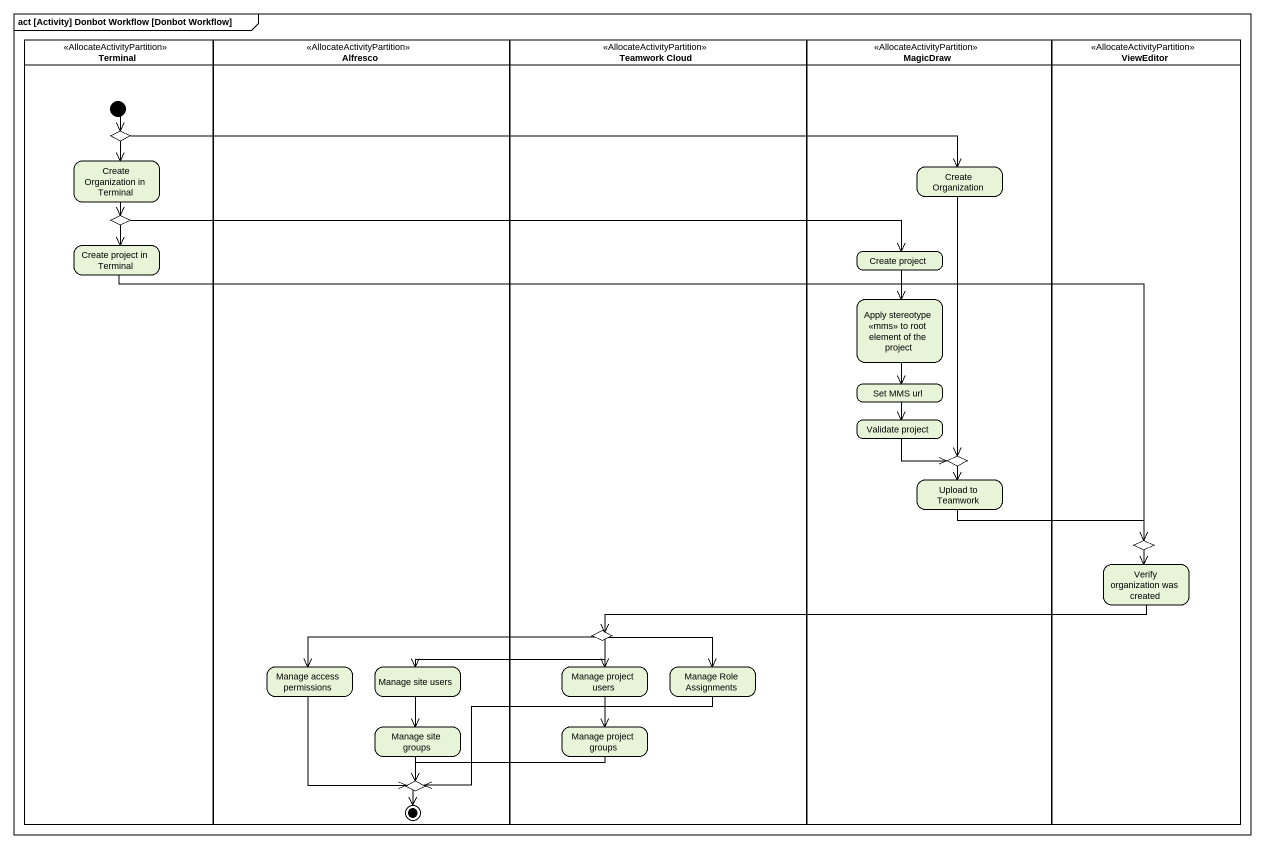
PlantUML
@startuml
mainframe act [Activity] Donbot Workflow [Donbot Workflow]
hide empty description
state Terminal <<AllocateActivityPartition>> {
  state choice1 <<choice>>
  state "Create Organization in Terminal" as Create_Organization_in
  state choice2 <<choice>>
  state "Create project in Terminal" as Create_project_in_Terminal
  [*] --> choice1
}
state Alfresco <<AllocateActivityPartition>> {
  state "Manage access permissions" as Manage_access_permissions
  state "Manage site users" as Manage_site_users
  state "Manage site groups" as Manage_site_groups
  state choice6 <<choice>>
  choice6 --> [*]
}
state "Teamwork Cloud" as Teamwork_Cloud <<AllocateActivityPartition>> {
  state choice5 <<choice>>
  state "Manage project users" as Manage_project_users
  state "Manage Role Assignments" as Manage_Role_Assignments
  state "Manage project groups" as Manage_project_groups
}
state MagicDraw <<AllocateActivityPartition>> {
  state "Create Organization" as Create_Organization
  state "Create project" as Create_project
  state "Apply stereotype <<mms>> to root element of the project" as Apply_stereotype_mms_to
  state "Set MMS url" as Set_MMS_url
  state "Validate project" as Validate_project
  state choice3 <<choice>>
  state "Upload to Teamwork" as Upload_to_Teamwork
}
state ViewEditor <<AllocateActivityPartition>> {
  state choice4 <<choice>>
  state "Verify organization was created" as Verify_organization_was
}
choice1 --> Create_Organization_in
choice1 -right-> Create_Organization
Create_Organization_in --> choice2
Create_Organization --> choice3
choice2 --> Create_project_in_Terminal
choice2 -right-> Create_project
Create_project_in_Terminal -right-> choice4
Create_project --> Apply_stereotype_mms_to
Apply_stereotype_mms_to --> Set_MMS_url
Set_MMS_url --> Validate_project
Validate_project -right-> choice3
choice3 --> Upload_to_Teamwork
Upload_to_Teamwork -right-> choice4
choice4 --> Verify_organization_was
Verify_organization_was -left-> choice5
choice5 -left-> Manage_access_permissions
choice5 -left-> Manage_site_users
choice5 --> Manage_project_users
choice5 -right-> Manage_Role_Assignments
Manage_access_permissions --> choice6
Manage_site_users --> Manage_site_groups
Manage_project_users --> Manage_project_groups
Manage_Role_Assignments -left-> choice6
Manage_site_groups --> choice6
Manage_project_groups -left-> choice6
@enduml
